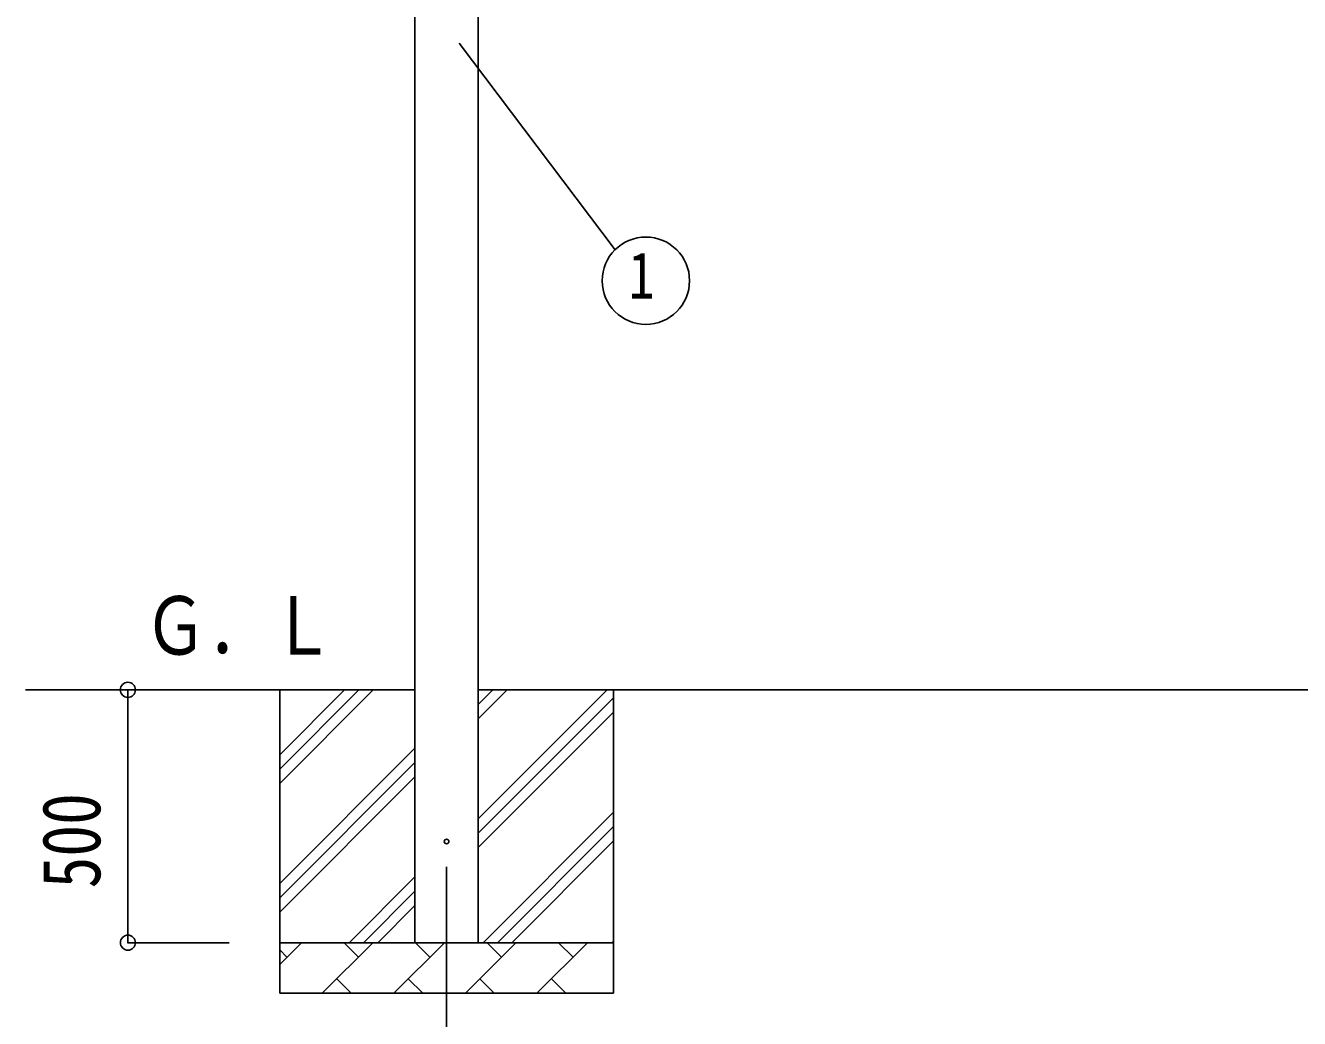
# Model space of a CAD drawing. Units: millimetres, scale not verified. Extents: x -14718 to 14718, y -10395 to 10395.
# Drawn here: x -12670 to -10151, y -2802 to -839 of the extents above; entities that cross this region are included whole.
import ezdxf
from ezdxf.enums import TextEntityAlignment as Align

# ---------------------------------------------------------------- set-up
doc = ezdxf.new("R2010")
doc.units = ezdxf.units.MM
doc.header["$LTSCALE"] = 40
for name, color, linetype in [('0-3_YKK_12', 2, 'Continuous'), ('0-4_YKK_13', 4, 'Continuous'), ('0-5_YKK_A1', 4, 'Continuous'), ('0-6_YKK_D', 6, 'Continuous')]:
    doc.layers.add(name, color=color, linetype=linetype)
doc.styles.add('ＭＳ ゴシック', font='')
doc.styles.get('ＭＳ ゴシック').set_extended_font_data('MS Gothic')

msp = doc.modelspace()

# ---------------------------------------------------------------- linework, layer by layer
at = {"layer": '0-3_YKK_12'}
msp.add_line((-11837.43, -2502.5), (-11837.43, -3002.5), dxfattribs=at)
at = {"layer": '0-4_YKK_13'}
msp.add_circle((-11837.43, -2452.5), 4.5, dxfattribs=at)
at = {"layer": '0-5_YKK_A1'}
for p, q in [((-11899.93, -2652.5), (-11899.93, 147.5)), ((-11774.93, 147.5), (-11774.93, -2652.5)), ((-11899.93, -2152.5), (-12669.93, -2152.5)), ((-12167.43, -2152.5), (-12167.43, -2752.5)), ((-12167.43, -2337.55), (-11982.38, -2152.5)), ((-12167.43, -2309.27), (-12010.66, -2152.5)), ((-12167.43, -2280.98), (-12038.95, -2152.5)), ((-6626.93, -2152.5), (-11774.93, -2152.5)), ((-11774.93, -2407.6), (-11519.83, -2152.5)), ((-11774.93, -2209.61), (-11717.82, -2152.5)), ((-11774.93, -2181.32), (-11746.11, -2152.5)), ((-11507.43, -2152.5), (-11507.43, -2752.5)), ((-11774.93, -2435.88), (-11507.43, -2168.38)), ((-11774.93, -2464.17), (-11507.43, -2196.67)), ((-12167.43, -2535.54), (-11899.93, -2268.04)), ((-12167.43, -2563.82), (-11899.93, -2296.32)), ((-12167.43, -2592.11), (-11899.93, -2324.61)), ((-11765.27, -2652.5), (-11507.43, -2394.66)), ((-11736.99, -2652.5), (-11507.43, -2422.94)), ((-11708.7, -2652.5), (-11507.43, -2451.23)), ((-12029.83, -2652.5), (-11899.93, -2522.6)), ((-12001.55, -2652.5), (-11899.93, -2550.88)), ((-11973.26, -2652.5), (-11899.93, -2579.17)), ((-12167.43, -2652.5), (-11507.43, -2652.5)), ((-12167.43, -2695.39), (-12124.54, -2652.5)), ((-12153.09, -2681.05), (-12167.43, -2666.71)), ((-12083.12, -2752.5), (-11983.12, -2652.5)), ((-12011.67, -2681.05), (-12040.22, -2652.5)), ((-11941.69, -2752.5), (-11841.69, -2652.5)), ((-11870.25, -2681.05), (-11898.8, -2652.5)), ((-11800.27, -2752.5), (-11700.27, -2652.5)), ((-11728.83, -2681.05), (-11757.38, -2652.5)), ((-11658.85, -2752.5), (-11558.85, -2652.5)), ((-11587.41, -2681.05), (-11615.96, -2652.5)), ((-11510.71, -2652.5), (-11507.43, -2649.22)), ((-12054.56, -2723.95), (-12026.01, -2752.5)), ((-11913.14, -2723.95), (-11884.59, -2752.5)), ((-11771.72, -2723.95), (-11743.17, -2752.5)), ((-11630.3, -2723.95), (-11601.75, -2752.5)), ((-11507.43, -2752.5), (-12167.43, -2752.5))]:
    msp.add_line(p, q, dxfattribs=at)
at = {"layer": '0-6_YKK_D'}
for p, q in [((-11812.36, -873.48), (-11504.4, -1282.15)), ((-12467.43, -2652.5), (-12467.43, -2152.5)), ((-12267.43, -2652.5), (-12468.43, -2652.5))]:
    msp.add_line(p, q, dxfattribs=at)
for centre, radius in [((-11443.53, -1343.47), 86.4), ((-12467.43, -2152.5), 14.88), ((-12467.43, -2652.5), 14.88)]:
    msp.add_circle(centre, radius, dxfattribs=at)

# ---------------------------------------------------------------- texts
at = {"layer": '0-5_YKK_A1', "style": 'ＭＳ ゴシック', "width": 0.8}
msp.add_text('Ｇ．Ｌ', height=115.5, dxfattribs=at).set_placement((-12436.56, -2117.37), align=Align.BOTTOM_LEFT)
at = {"layer": '0-6_YKK_D', "style": 'ＭＳ ゴシック', "width": 0.8}
msp.add_text('1', height=92.38, dxfattribs=at).set_placement((-11477.13, -1406.47), align=Align.BOTTOM_LEFT)
msp.add_text('500', height=115.5, rotation=90, dxfattribs=at).set_placement((-12487.43, -2545.3), align=Align.BOTTOM_LEFT)

doc.saveas('drawing.dxf')
